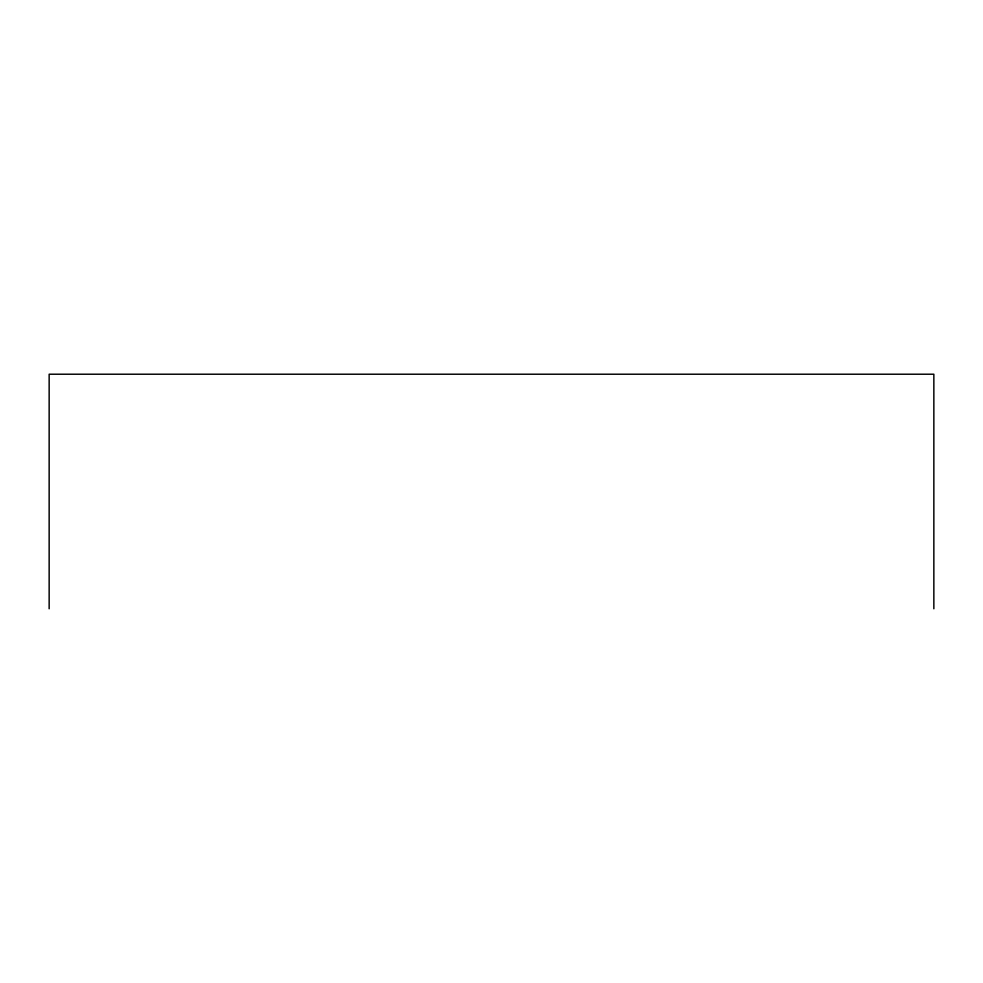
<?xml version="1.0" encoding="UTF-8"?>
<svg xmlns="http://www.w3.org/2000/svg" width="983" height="983" viewBox="0 0 983 983"><rect width="100%" height="100%" fill="white"/><g stroke="black" fill="none" stroke-linecap="round" stroke-linejoin="round"><path stroke-width="1.47" d="M933.85 608.784L933.85 374.216L49.15 374.216L49.15 608.784"/></g></svg>
